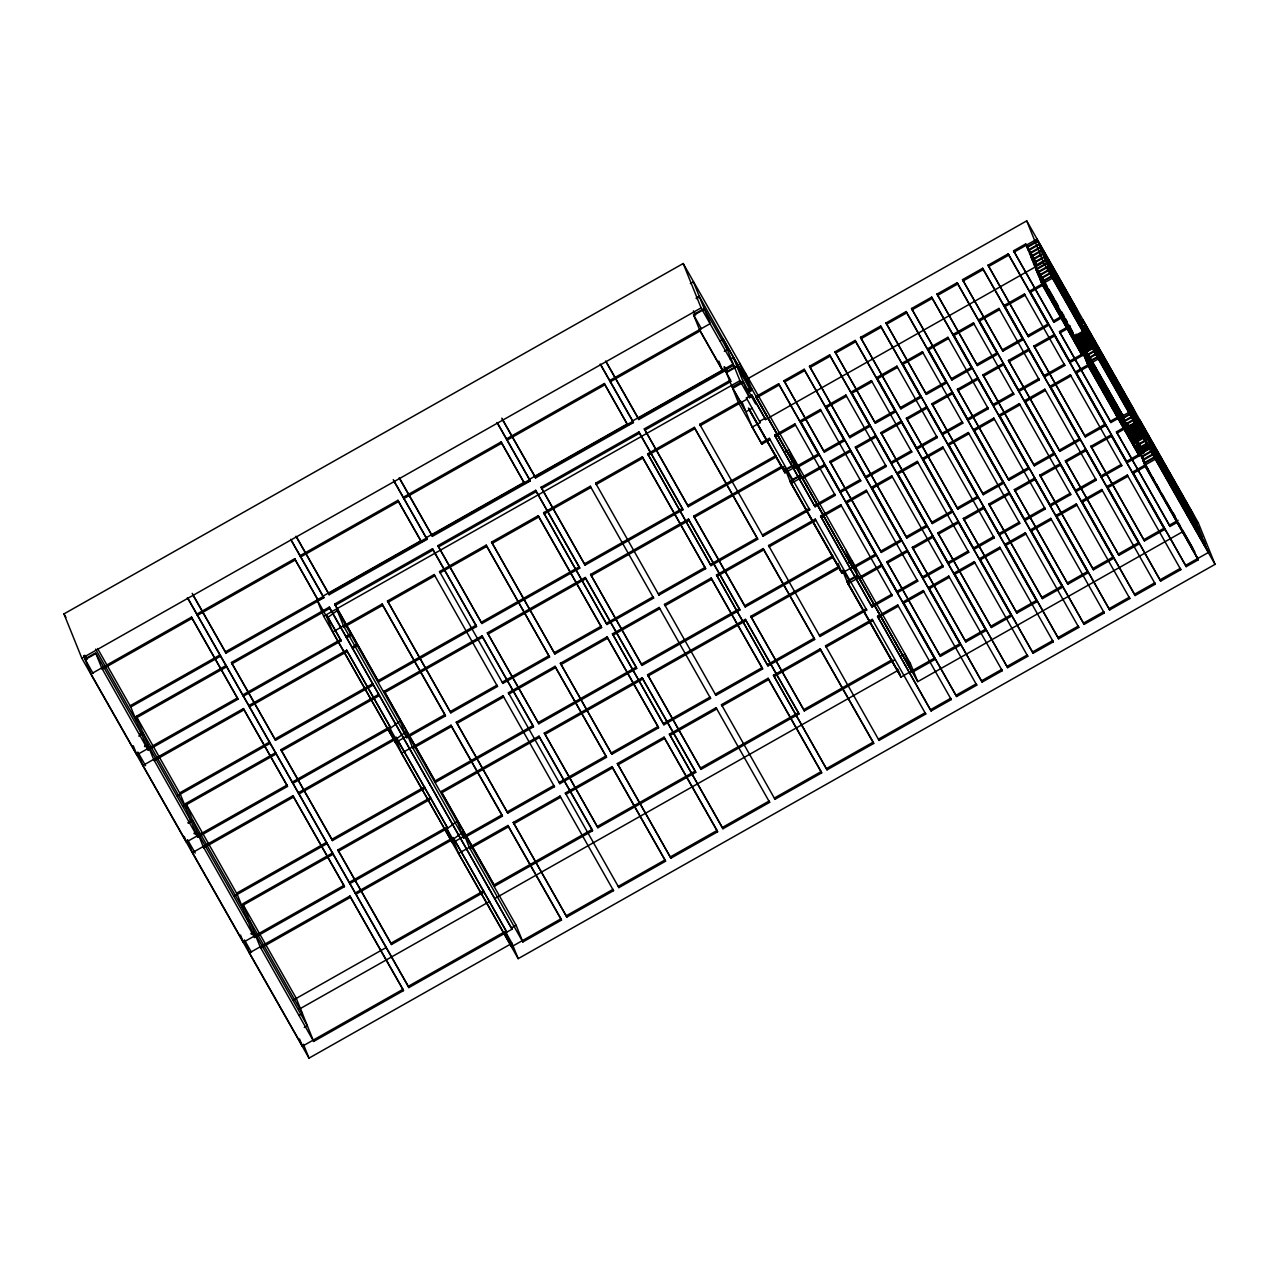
<?xml version="1.0" encoding="UTF-8"?>
<svg xmlns="http://www.w3.org/2000/svg" width="1279" height="1279" viewBox="0 0 1279 1279"><rect width="100%" height="100%" fill="white"/><g stroke="black" fill="none" stroke-linecap="round" stroke-linejoin="round"><path stroke-width="1.5" d="M187.373 597.709L408.848 987.596L505.94 932.663L511.984 943.294L309.006 1058.133L81.856 658.269L63.95 613.904L683.21 263.522L910.36 663.401L917.73 681.643L1182.404 531.888M690.34 283.57L693.394 281.844L699.213 296.264L746.68 380.918L733.379 357.528L730.325 359.255M696.144 297.991L699.213 296.264M696.415 298.647L699.469 296.904L704.169 308.543L727.383 349.599L733.203 364.019L632.673 420.903L633.425 422.582L535.565 477.946L502.359 419.48M81.856 658.269L701.1 307.887L683.21 263.522M92.999 673.33L84.91 658.925L95.621 652.866L141.809 734.338L148.14 750.054L237.958 699.229L237.43 697.934L191.514 617.102L90.985 673.985L136.901 754.802L237.43 697.934M704.169 308.543L693.458 314.602L701.372 328.719M294.73 558.699L196.886 614.08L197.398 615.375L295.257 560.01L294.73 558.699L318.215 600.427L323.571 597.389L323.043 596.094L420.903 540.729L397.945 500.313L300.085 555.678L300.613 556.973L398.472 501.608L397.945 500.313M501.144 441.91L403.301 497.275L403.828 498.586L501.672 443.221L501.144 441.91L524.63 483.622L529.986 480.6M604.359 383.524L506.5 438.889L507.028 440.184L604.887 384.819L604.359 383.524L627.845 425.236L633.201 422.198M191.514 617.102L192.042 618.412L102.224 669.221L95.893 653.505L85.181 659.58L90.985 673.985M700.061 330.973L610.243 381.797L609.715 380.487L710.245 323.603L704.425 309.198L693.714 315.258L700.061 330.973L723.019 371.39L733.73 365.314L701.1 307.887M720.125 340.933L723.195 339.207L752.196 390.255L749.126 391.982M724.33 351.341L727.383 349.599M746.153 379.623L1026.733 220.867L1198.311 522.887L1215.05 564.359L518.187 958.658L323.651 616.222L316.92 599.547L317.688 599.116M524.102 482.327L426.259 537.692L427.01 539.37L329.151 594.735L295.945 536.269M627.318 423.925L529.458 479.289L530.209 480.984L432.366 536.349L399.144 477.882M323.267 596.462L323.795 597.773L225.951 653.137L225.424 651.842L323.267 596.462L291.036 539.722M329.151 594.735L328.623 593.44L426.483 538.075L393.261 479.609M432.366 536.349L431.838 535.038L529.682 479.673L497.451 422.933M535.565 477.946L535.038 476.651L632.897 421.287L600.666 364.531M726.872 369.711L638.781 419.544L638.253 418.249L726.344 368.4M398.472 501.608L421.43 542.024L426.786 539.003M730.133 379.367L726.072 372.029L736.784 365.97L733.379 357.528M187.997 822.589L191.067 820.862L186.366 809.223L142.624 732.036L136.277 716.32L226.095 665.496L226.623 666.807L136.805 717.631M275.465 740.317L274.937 739.006L372.797 683.641L373.324 684.952L275.465 740.317L231.979 663.769L231.467 662.474L329.311 607.109L512.064 929.193L506.708 932.231L453.166 837.617L355.322 892.982L355.85 894.277L452.926 839.36L446.883 828.712L349.806 883.645L349.279 882.35L447.138 826.985L396.202 737.343L298.359 792.708L298.886 794.003L395.962 739.07L389.919 728.438L292.843 783.372L292.315 782.077L390.159 726.696L346.689 650.164L248.829 705.528L249.357 706.839L347.217 651.475L346.689 650.164M334.666 604.072L432.526 548.707L475.996 625.239L476.523 626.55L378.68 681.915L334.666 604.072L378.68 681.915M437.882 545.669L535.725 490.305L579.211 566.853L579.739 568.148L481.879 623.512L437.882 545.669L481.879 623.512M541.081 487.283L638.94 431.918L682.41 508.45L682.938 509.761L585.095 565.126L541.081 487.283L585.095 565.126M776.385 456.875L688.294 506.724L644.296 428.881L730.661 380.023M231.979 663.769L329.838 608.404L329.311 607.109M335.194 605.383L433.053 550.018L432.526 548.707M438.409 546.98L536.253 491.616L535.725 490.305M541.609 488.578L639.468 433.213L638.94 431.918M644.824 430.192L731.188 381.318M742.284 375.035L745.353 373.308L751.173 387.713L796.193 468.098L819.024 455.18L778.639 383.716L755.809 396.634L796.193 468.098M323.651 616.222L739.933 380.694L733.73 365.314M332.78 631.938L382.149 604.008L444.948 714.577L395.595 742.507L332.78 631.938L326.593 616.574L327.36 616.142L341.173 640.843L243.314 696.208L242.786 694.897L340.646 639.532M444.948 714.577L445.476 715.888L406.834 737.743L400.119 721.084L337.304 610.515L327.888 617.437L341.173 640.843M732.148 387.089L742.875 381.03L737.056 366.625L726.344 372.685L732.148 387.089L745.449 410.495M732.675 388.4L743.387 382.341L749.59 397.705L752.276 396.186L751.748 394.891L746.392 397.913L746.92 399.224L700.237 425.635L699.709 424.324L738.351 402.453L732.675 388.4L745.977 411.79L752.164 427.154L761.836 444.181L769.878 439.624L769.35 438.329L761.309 442.87L761.836 444.181M139.571 733.762L142.624 732.036M748.103 389.455L751.173 387.713M139.827 734.418L142.896 732.691L147.581 744.314L191.322 821.502L197.669 837.217L287.487 786.409L286.96 785.098L243.474 708.566L142.944 765.45L186.43 841.982L286.96 785.098M748.375 390.095L751.428 388.368L752.196 390.255M138.74 736.064L141.809 734.338M747.288 391.742L750.086 389.36M387.505 600.97L434.173 574.559L497.515 686.439L450.832 712.851L387.505 600.97L450.832 712.851M439.528 571.537L486.212 545.126L549.554 656.99L502.871 683.402L439.528 571.537L440.056 572.832L486.739 546.421L486.212 545.126M491.568 542.088L538.251 515.677L601.066 626.246L601.594 627.557L554.91 653.969L491.568 542.088L554.91 653.969M543.607 512.655L590.29 486.244L653.617 598.108L606.949 624.52L543.607 512.655L606.949 624.52M595.646 483.206L642.314 456.795L705.656 568.675L658.973 595.087L595.646 483.206L596.174 484.517L642.841 458.106L642.314 456.795M647.67 453.773L694.353 427.362L757.168 537.931L757.696 539.226L711.012 565.638L647.67 453.773L711.012 565.638M382.149 604.008L382.677 605.319L344.019 627.174L337.304 610.515M388.033 602.281L434.7 575.87L434.173 574.559M492.095 543.399L538.779 516.988L538.251 515.677M544.135 513.95L590.818 487.539L590.29 486.244M648.197 455.068L694.881 428.657L694.353 427.362M783.995 380.694L804.155 369.279L844.012 439.448L844.54 440.743L824.379 452.142L783.995 380.694L824.379 452.142M809.511 366.258L829.655 354.859L869.512 425.012L870.04 426.307L849.895 437.722L809.511 366.258L849.895 437.722M835.011 351.821L855.171 340.422L895.028 410.575L895.556 411.886L875.396 423.285L835.011 351.821L875.396 423.285M860.527 337.384L880.671 325.985L920.528 396.138L921.056 397.449L900.912 408.848L860.527 337.384L900.912 408.848M886.027 322.963L906.187 311.548L946.044 381.718L946.572 383.013L926.412 394.412L886.027 322.963L926.412 394.412M911.543 308.527L931.688 297.128L971.544 367.281L972.072 368.576L951.928 379.991L911.543 308.527L951.928 379.991M937.043 294.09L957.204 282.691L997.06 352.844L997.588 354.155L977.428 365.554L937.043 294.09L977.428 365.554M962.559 279.653L982.704 268.254L1022.56 338.407L1023.088 339.718L1002.944 351.117L962.559 279.653L1002.944 351.117M988.059 265.233L1008.22 253.818L1048.077 323.987L1048.604 325.282L1028.444 336.681L988.059 265.233L1028.444 336.681M1064.336 316.377L1053.96 322.26L1013.576 250.796L1025.694 243.937L1036.39 262.755M756.337 397.945L779.167 385.027L778.639 383.716M784.523 381.989L804.683 370.59L804.155 369.279M810.039 367.553L830.183 356.154L829.655 354.859M835.539 353.132L855.699 341.717L855.171 340.422M861.055 338.695L881.199 327.296L880.671 325.985M886.555 324.258L906.715 312.859L906.187 311.548M912.071 309.822L932.215 298.423L931.688 297.128M937.571 295.401L957.731 283.986L957.204 282.691M963.087 280.964L983.231 269.565L982.704 268.254M988.587 266.528L1008.747 255.129L1008.22 253.818M1014.103 252.091L1036.933 239.173L1076.79 309.342L1077.414 310.893L1074.36 312.636M144.527 746.057L147.581 744.314M1035.59 262.195L1026.845 246.799L1037.557 240.74L1036.933 239.173M144.783 746.696L147.852 744.97L154.183 760.685L244.001 709.861L243.474 708.566M1035.91 263.682L1027.117 247.455L1037.829 241.395L1078.964 314.746L1079.988 317.272L1076.934 319.015M1028.14 249.997L1038.852 243.937M350.59 633.904L346.001 636.494L346.529 637.805L351.117 635.215M745.977 411.79L752.1 408.337M1029.419 253.178L1040.131 247.119L1039.108 244.577L1028.396 250.636L1035.255 263.442M1040.403 247.774L1081.283 320.469L1040.403 247.774L1029.691 253.834L1034.599 263.218M1030.714 256.376L1041.426 250.316M1035.175 265.345L1030.97 257.031L1041.682 250.956L1082.562 323.667M1031.993 259.557L1042.705 253.498L1041.682 250.956M1033.288 262.755L1044 256.695L1042.977 254.153L1032.265 260.213L1074.424 336.105L1034.567 265.952L1033.544 263.41L1044.256 257.351L1085.136 330.046L1075.959 335.242M751.748 394.891L765.034 418.281L759.678 421.303L760.206 422.614L752.164 427.154M1034.567 265.952L1045.279 259.877M1034.839 266.592L1045.551 260.532L1085.407 330.685L1086.431 333.227L1075.719 339.287L1034.839 266.592L1075.719 339.287M752.276 396.186L765.561 419.576L1043.472 262.339L1026.733 220.867M1035.862 269.134L1046.574 263.074L1045.551 260.532M1036.118 269.789L1046.83 263.73L1089.005 339.606L1078.293 345.666L1037.141 272.331L1036.118 269.789L1076.998 342.484L1087.71 336.425L1046.574 263.074M1037.141 272.331L1047.853 266.272M1038.436 275.513L1049.148 269.453L1048.125 266.911L1037.413 272.971L1038.436 275.513L1079.572 348.863L1090.284 342.804L1049.404 270.109L1038.692 276.168L1079.572 348.863M1039.715 278.71L1050.427 272.651L1049.404 270.109M1039.987 279.366L1050.698 273.29L1092.474 348.208L1069.644 361.126L1070.171 362.421L1082.29 355.578L1039.987 279.366L1080.867 352.061L1091.579 345.985L1050.427 272.651M1041.01 281.892L1051.722 275.832M774.706 435.292L794.851 423.893L835.235 495.357L815.091 506.756L774.706 435.292L815.091 506.756M800.206 420.855L820.367 409.456L860.751 480.92L840.591 492.319L800.206 420.855L840.591 492.319M825.722 406.434L845.867 395.035L886.251 466.483L866.107 477.882L825.722 406.434L866.107 477.882M851.222 391.998L871.383 380.598L911.767 452.063L891.607 463.462L851.222 391.998L891.607 463.462M876.739 377.561L896.883 366.162L937.267 437.626L917.123 449.025L876.739 377.561L917.123 449.025M902.239 363.124L922.399 351.725L962.783 423.189L942.623 434.588L902.239 363.124L942.623 434.588M927.755 348.703L947.899 337.304L988.283 408.752L968.139 420.151L927.755 348.703L968.139 420.151M953.255 334.267L973.415 322.868L1013.799 394.332L993.639 405.731L953.255 334.267L993.639 405.731M978.771 319.83L998.915 308.431L1039.299 379.895L1019.155 391.294L978.771 319.83L1019.155 391.294M1004.271 305.393L1024.431 293.994L1064.815 365.458L1044.655 376.857L1004.271 305.393L1044.655 376.857M1070.171 362.421L1029.787 290.972L1052.617 278.055L1051.977 276.488L1041.266 282.547L1082.29 355.578M775.234 436.603L795.378 425.204L794.851 423.893M800.734 422.166L820.894 410.767L820.367 409.456M826.25 407.729L846.394 396.33L845.867 395.035M851.75 393.308L871.91 381.893L871.383 380.598M877.266 378.872L897.41 367.473L896.883 366.162M902.766 364.435L922.926 353.036L922.399 351.725M928.282 349.998L948.426 338.599L947.899 337.304M953.782 335.562L973.943 324.163L973.415 322.868M979.298 321.141L999.443 309.742L998.915 308.431M1004.798 306.704L1024.959 295.305L1024.431 293.994M1030.314 292.267L1042.433 285.409M378.152 680.604L475.996 625.239M481.352 622.218L579.211 566.853M584.567 563.815L682.41 508.45M688.294 506.724L687.766 505.413L775.857 455.58M177.237 795.89L270.109 743.339L269.581 742.044L179.763 792.852L186.11 808.568M785.77 451.567L788.823 449.84L794.643 464.261L783.931 470.32L749.142 409.088M248.03 921.136L243.33 909.497L192.154 819.215L185.807 803.5L275.625 752.676L276.152 753.971L183.265 806.521M281.508 750.949L280.98 749.638L378.84 694.273L379.351 695.584L281.508 750.949L332.428 840.591L425.124 788.136M384.196 691.252L482.039 635.887L532.959 725.513L533.487 726.824L435.643 782.188L384.196 691.252L435.643 782.188M487.395 632.849L585.254 577.484L636.175 667.126L636.702 668.421L538.843 723.786L487.395 632.849L538.843 723.786M590.61 574.447L688.454 519.082L739.374 608.724L739.901 610.035L642.058 665.4L590.61 574.447L642.058 665.4M833.348 557.164L745.257 606.997L694.337 517.356L693.81 516.061L781.901 466.211M384.707 692.547L482.567 637.182L482.039 635.887M487.923 634.16L585.782 578.779L585.254 577.484M591.138 575.758L688.981 520.393L688.454 519.082M694.337 517.356L784.155 466.531M791.813 462.215L794.867 460.472L800.686 474.893L853.157 568.372L875.987 555.454L875.46 554.159L824.539 464.517L790.998 483.494L841.918 573.136L875.46 554.159M818.496 453.869L784.954 472.846L784.203 470.96L794.914 464.901M823.852 450.847L844.012 439.448M849.368 436.411L869.512 425.012M874.868 421.974L895.028 410.575M900.384 407.553L920.528 396.138M925.884 393.117L946.044 381.718M951.4 378.68L971.544 367.281M976.9 364.243L997.06 352.844M1002.416 349.822L1022.56 338.407M1027.916 335.386L1048.077 323.987M1053.96 322.26L1053.432 320.949L1063.808 315.066M1073.72 311.069L1076.79 309.342M1074.616 313.275L1077.685 311.548L1037.557 240.74M1075.639 315.817L1078.709 314.09L1077.685 311.548M1075.911 316.473L1078.964 314.746M837.985 563.384L840.895 570.594L789.974 480.952L800.686 474.893M189.356 821.598L192.41 819.855L197.11 831.494L248.286 921.791L254.633 937.507L344.451 886.683L343.923 885.372L293.003 795.73L192.474 852.613L243.394 942.255L343.923 885.372M790.998 483.494L790.23 481.607L800.942 475.548L853.157 568.372M188.269 823.244L191.322 821.502M829.895 461.479L850.055 450.08L900.976 539.722L901.503 541.017L881.343 552.416L829.895 461.479L881.343 552.416M855.411 447.042L875.555 435.643L926.476 525.285L927.003 526.596L906.859 537.995L855.411 447.042L906.859 537.995M880.911 432.622L901.071 421.207L951.992 510.849L952.519 512.16L932.359 523.559L880.911 432.622L932.359 523.559M906.427 418.185L926.572 406.786L977.492 496.412L978.019 497.723L957.875 509.122L906.427 418.185L957.875 509.122M931.927 403.748L952.088 392.349L1003.008 481.991L1003.535 483.286L983.375 494.685L931.927 403.748L983.375 494.685M957.443 389.312L977.588 377.913L1028.508 467.554L1029.035 468.865L1008.891 480.264L957.443 389.312L1008.891 480.264M982.943 374.875L1003.104 363.476L1054.024 453.118L1054.551 454.429L1034.391 465.828L982.943 374.875L1034.391 465.828M1008.46 360.454L1028.604 349.055L1079.524 438.681L1080.052 439.992L1059.907 451.391L1008.46 360.454L1059.907 451.391M1033.96 346.017L1054.12 334.618L1105.04 424.26L1105.568 425.555L1085.407 436.954L1033.96 346.017L1085.407 436.954M1079.764 321.7L1082.833 319.974L1133.754 409.616L1110.923 422.534L1060.003 332.892L1059.476 331.581L1069.852 325.713M802.237 478.73L825.067 465.812L824.539 464.517M830.423 462.79L850.567 451.375L850.055 450.08M855.939 448.353L876.083 436.954L875.555 435.643M881.439 433.917L901.599 422.518L901.071 421.207M906.955 419.48L927.099 408.081L926.572 406.786M932.455 405.059L952.615 393.644L952.088 392.349M957.971 390.623L978.115 379.223L977.588 377.913M983.471 376.186L1003.631 364.787L1003.104 363.476M1008.987 361.749L1029.131 350.35L1028.604 349.055M1034.487 347.328L1054.647 335.913L1054.12 334.618M1060.003 332.892L1070.379 327.008M1080.403 323.267L1083.457 321.525L1082.833 319.974M1080.659 323.923L1083.713 322.18L1136.951 417.546L1126.239 423.621L1075.991 334.235M1081.954 327.104L1085.008 325.378L1136.951 417.546M194.04 833.221L197.11 831.494M1083.233 330.302L1086.287 328.559L1137.223 418.201L1138.246 420.743L1127.534 426.802L1076.598 337.16L1087.326 331.101L1086.287 328.559M194.312 833.876L197.366 832.149L203.713 847.865L293.53 797.041L293.003 795.73M1074.696 336.761L1085.407 330.685M1076.87 337.816L1087.582 331.757L1138.502 421.399L1139.525 423.941L1128.813 430L1076.87 337.816L1130.108 433.181L1140.82 427.122L1139.797 424.58L1087.582 331.757M400.119 721.084L390.687 728.007L347.217 651.475M1075.975 339.942L1086.686 333.883M1077.893 340.358L1088.605 334.299M1077.27 343.14L1087.981 337.08M1079.188 343.539L1089.9 337.48L1088.877 334.938L1078.149 341.013L1079.188 343.539L1131.387 436.379L1142.099 430.32L1141.076 427.778L1089.9 337.48M1078.549 346.321L1089.26 340.262M1080.467 346.737L1091.179 340.678L1090.156 338.136L1079.444 344.195L1080.467 346.737L1131.387 436.379M1080.739 347.392L1091.451 341.333L1142.371 430.975L1143.394 433.501L1132.682 439.56L1080.739 347.392L1132.682 439.56M1079.844 349.519L1090.555 343.459M406.146 731.716L396.73 738.638L447.65 828.28L457.083 821.358L406.146 731.716L412.877 748.375L451.519 726.52L450.991 725.209L401.638 753.139L452.558 842.781L501.928 814.851L450.991 725.209M1081.762 349.934L1092.474 343.859L1091.451 341.333M1082.018 350.574L1092.73 344.515L1145.968 439.88L1135.256 445.955L1083.041 353.116L1082.018 350.574L1133.961 442.758L1144.673 436.699L1092.474 343.859M1081.123 352.7L1091.834 346.641M1083.041 353.116L1093.753 347.057M450.304 711.54L496.987 685.128L497.515 686.439M549.027 655.695L502.343 682.107L502.871 683.402M554.383 652.658L601.066 626.246M606.422 623.225L653.089 596.813L653.617 598.108M705.129 567.364L658.445 593.776L658.973 595.087M710.484 564.343L757.168 537.931M814.563 505.445L834.707 494.046L835.235 495.357M840.063 491.024L860.223 479.625L860.751 480.92M865.579 476.587L885.723 465.188L886.251 466.483M891.079 462.151L911.24 450.752L911.767 452.063M916.595 447.714L936.74 436.315L937.267 437.626M942.095 433.293L962.256 421.878L962.783 423.189M967.611 418.857L987.756 407.457L988.283 408.752M993.112 404.42L1013.272 393.021L1013.799 394.332M1018.628 389.983L1038.772 378.584L1039.299 379.895M1044.128 375.562L1064.288 364.147L1064.815 365.458M763.051 536.205L809.735 509.793L809.207 508.482L762.524 534.894L763.051 536.205L699.709 424.324M1084.336 356.313L1095.048 350.254L1094.025 347.712L1083.313 353.771L1084.336 356.313L1136.535 449.137L1147.247 443.078L1095.304 350.894L1084.592 356.953L1085.615 359.495L1136.535 449.137M1085.615 359.495L1096.327 353.436L1095.304 350.894M1085.887 360.15L1096.599 354.091L1149.437 448.481L1126.607 461.399L1127.135 462.71L1139.253 455.852L1085.887 360.15L1137.83 452.334L1148.542 446.275L1096.327 353.436M1086.91 362.692L1097.622 356.633M456.347 722.187L503.031 695.776L554.478 786.713L507.795 813.124L456.347 722.187L507.795 813.124M508.387 692.738L555.07 666.327L605.99 755.969L606.518 757.28L559.834 783.691L508.387 692.738L508.914 694.049L555.598 667.638L555.07 666.327M560.426 663.289L607.109 636.878L658.03 726.52L658.557 727.831L611.874 754.242L560.426 663.289L611.874 754.242M612.465 633.856L659.133 607.445L710.58 698.382L663.913 724.793L612.465 633.856L663.913 724.793M664.488 604.407L711.172 577.996L762.092 667.638L762.62 668.949L715.936 695.36L664.488 604.407L665.016 605.718L711.7 579.307L711.172 577.996M716.528 574.974L763.211 548.563L814.131 638.205L814.659 639.5L767.976 665.911L716.528 574.974L767.976 665.911M768.567 545.525L815.235 519.114L866.698 610.067L820.015 636.478L768.567 545.525L769.095 546.836L815.762 520.425L815.235 519.114M820.606 516.092L840.751 504.677L892.198 595.63L872.054 607.029L820.606 516.092L872.054 607.029M846.106 501.656L866.267 490.257L917.714 581.194L897.554 592.593L846.106 501.656L897.554 592.593M871.623 487.219L891.767 475.82L943.215 566.757L923.07 578.172L871.623 487.219L923.07 578.172M897.123 472.782L917.283 461.383L968.731 552.336L948.57 563.735L897.123 472.782L948.57 563.735M922.639 458.362L942.783 446.947L994.231 537.899L974.086 549.299L922.639 458.362L974.086 549.299M948.139 443.925L968.299 432.526L1019.747 523.463L999.586 534.862L948.139 443.925L999.586 534.862M973.655 429.488L993.799 418.089L1045.247 509.026L1025.103 520.441L973.655 429.488L1025.103 520.441M999.155 415.051L1019.315 403.652L1070.763 494.605L1050.603 506.004L999.155 415.051L1050.603 506.004M1024.671 400.631L1044.815 389.216L1096.263 480.169L1076.119 491.568L1024.671 400.631L1076.119 491.568M1050.171 386.194L1070.331 374.795L1121.779 465.732L1101.619 477.131L1050.171 386.194L1101.619 477.131M1127.135 462.71L1075.687 371.757L1098.517 358.839L1097.878 357.273L1087.166 363.348L1088.317 366.21L1139.253 455.852M456.875 723.482L503.558 697.071L503.031 695.776M560.953 664.6L607.621 638.189L607.109 636.878M612.977 635.151L659.66 608.74L659.133 607.445M717.055 576.269L763.739 549.858L763.211 548.563M821.118 517.387L841.278 505.988L840.751 504.677M846.634 502.951L866.778 491.552L866.267 490.257M872.134 488.53L892.294 477.115L891.767 475.82M897.65 474.093L917.794 462.694L917.283 461.383M923.15 459.657L943.31 448.258L942.783 446.947M948.666 445.22L968.811 433.821L968.299 432.526M974.166 430.799L994.327 419.384L993.799 418.089M999.682 416.362L1019.827 404.963L1019.315 403.652M1025.182 401.926L1045.343 390.527L1044.815 389.216M1050.698 387.489L1070.843 376.09L1070.331 374.795M1076.215 373.068L1088.317 366.21M332.428 840.591L331.9 839.28L424.612 786.825M435.116 780.893L532.959 725.513M538.315 722.491L636.175 667.126M641.53 664.089L739.374 608.724M745.257 606.997L744.746 605.702L832.821 555.853M234.201 896.163L327.072 843.612L326.545 842.317L236.727 893.126L243.074 908.841M484.181 892.087L391.47 944.526L338.471 851.222L337.944 849.911L430.639 797.472M441.159 791.525L539.003 736.16L592.017 829.463L592.545 830.774L494.685 886.139L441.159 791.525L494.685 886.139M544.358 733.123L642.218 677.758L695.216 771.061L695.744 772.372L597.901 827.737L544.358 733.123L597.901 827.737M647.574 674.72L745.417 619.356L798.432 712.675L798.959 713.97L701.1 769.334L647.574 674.72L701.1 769.334M894.133 660.124L804.315 710.948L750.773 616.334L838.864 566.485M338.471 851.222L431.167 798.767M441.687 792.82L539.53 737.455L539.003 736.16M544.886 734.434L642.745 679.069L642.218 677.758M648.101 676.031L745.945 620.667L745.417 619.356M751.301 617.629L839.392 567.796M848.776 562.488L851.83 560.746L857.649 575.166L912.215 672.322L935.045 659.404L934.517 658.093L881.503 564.79L847.961 583.768L900.976 677.071L934.517 658.093M880.815 551.121L900.976 539.722M906.331 536.684L926.476 525.285M931.831 522.248L951.992 510.849M957.347 507.827L977.492 496.412M982.848 493.39L1003.008 481.991M1008.364 478.954L1028.508 467.554M1033.864 464.517L1054.024 453.118M1059.38 450.096L1079.524 438.681M1084.88 435.659L1105.04 424.26M1110.923 422.534L1110.396 421.223L1122.514 414.364L1123.665 417.226L1134.377 411.167L1133.754 409.616M1134.649 411.822L1135.672 414.364L1124.96 420.423L1123.937 417.881L1134.649 411.822L1083.457 321.525M1125.216 421.079L1135.928 415.02M897.762 669.125L899.952 674.529L846.938 581.226L857.649 575.166M847.961 583.768L847.194 581.881L857.921 575.822L912.215 672.322M1127.534 426.802L1126.511 424.26L1137.223 418.201M886.859 561.753L907.019 550.354L960.017 643.657L960.545 644.968L940.401 656.367L886.859 561.753L940.401 656.367M912.375 547.316L932.519 535.917L985.533 629.236L986.061 630.531L965.901 641.93L912.375 547.316L965.901 641.93M937.875 532.895L958.035 521.48L1011.034 614.799L1011.561 616.094L991.417 627.509L937.875 532.895L991.417 627.509M963.391 518.459L983.535 507.06L1036.55 600.363L1037.077 601.674L1016.917 613.073L963.391 518.459L1016.917 613.073M988.891 504.022L1009.051 492.623L1062.05 585.926L1062.577 587.237L1042.433 598.636L988.891 504.022L1042.433 598.636M1014.407 489.585L1034.551 478.186L1087.566 571.505L1088.093 572.8L1067.933 584.199L1014.407 489.585L1067.933 584.199M1039.907 475.164L1060.067 463.749L1113.066 557.068L1113.593 558.363L1093.449 569.779L1039.907 475.164L1093.449 569.779M1065.423 460.728L1085.567 449.329L1138.582 542.632L1139.109 543.943L1118.949 555.342L1065.423 460.728L1118.949 555.342M1090.923 446.291L1111.083 434.892L1164.082 528.195L1164.609 529.506L1144.465 540.905L1090.923 446.291L1144.465 540.905M1176.888 522.551L1169.965 526.468L1116.439 431.854L1128.558 424.996L1144.257 452.654M859.2 579.003L882.03 566.085L881.503 564.79M887.386 563.064L907.546 551.649L907.019 550.354M912.902 548.627L933.046 537.228L932.519 535.917M938.402 534.19L958.563 522.791L958.035 521.48M963.918 519.754L984.063 508.355L983.535 507.06M989.418 505.333L1009.579 493.918L1009.051 492.623M1014.934 490.896L1035.079 479.497L1034.551 478.186M1040.435 476.459L1060.595 465.06L1060.067 463.749M1065.951 462.023L1086.095 450.624L1085.567 449.329M1091.451 447.602L1111.611 436.187L1111.083 434.892M1116.967 433.165L1139.797 420.247L1192.795 513.55L1193.435 515.117L1188.831 517.707M1127.79 427.458L1138.502 421.399M1143.458 452.063L1129.709 427.873L1140.42 421.814L1139.797 420.247M1143.042 452.446L1129.965 428.513L1140.676 422.454L1194.986 518.954L1196.009 521.496L1192.939 523.223M1129.085 430.655L1139.797 424.58M1130.988 431.055L1141.715 424.996M1130.364 433.837L1141.076 427.778M1132.283 434.252L1142.994 428.193L1141.971 425.651L1131.26 431.71L1143.074 453.262M251.004 933.494L254.073 931.767L249.373 920.129M1194.234 526.42L1197.288 524.694L1196.265 522.152L1143.266 428.833L1132.539 434.908L1142.403 452.99M251.276 934.15L254.329 932.423L260.676 948.139L350.494 897.314L349.966 896.003L249.437 952.887L302.436 1046.206L402.965 989.322L349.966 896.003M1131.659 437.034L1142.371 430.975M1133.578 437.434L1144.289 431.375L1143.266 428.833M1141.987 453.374L1133.833 438.089L1144.545 432.03L1198.583 527.875M1132.938 440.216L1143.65 434.157M1134.857 440.631L1145.568 434.572L1144.545 432.03M1134.233 443.413L1144.945 437.354M1135.512 446.595L1146.224 440.536M1136.807 449.792L1147.519 443.733M560.969 918.802L511.616 946.732L458.601 853.413L507.955 825.483L560.969 918.802L561.497 920.097L522.855 941.968L516.124 925.293L463.11 831.989L453.693 838.912M1138.726 450.208L1149.437 444.149L1145.84 435.228L1135.128 441.287L1142.643 457.115M1144.193 460.952L1138.981 450.847L1149.693 444.788L1205.01 543.831L1150.988 447.986L1140.276 454.045L1145.488 464.149M1138.086 452.99L1148.798 446.915M1140.005 453.39L1150.716 447.33M507.283 811.829L553.951 785.418L554.478 786.713M605.99 755.969L559.307 782.38L559.834 783.691M611.346 752.931L658.03 726.52M663.385 723.498L710.053 697.087L710.58 698.382M762.092 667.638L715.425 694.049L715.936 695.36M767.448 664.616L814.131 638.205M871.527 605.734L891.671 594.319L892.198 595.63M897.027 591.298L917.187 579.899L917.714 581.194M922.543 576.861L942.687 565.462L943.215 566.757M948.043 562.424L968.203 551.025L968.731 552.336M973.559 548.004L993.703 536.588L994.231 537.899M999.059 533.567L1019.219 522.168L1019.747 523.463M1024.575 519.13L1044.719 507.731L1045.247 509.026M1050.075 504.693L1070.235 493.294L1070.763 494.605M1075.591 490.273L1095.735 478.858L1096.263 480.169M1101.091 475.836L1121.251 464.437L1121.779 465.732M412.35 747.08L463.797 838.017L502.439 816.162L501.928 814.851M1141.3 456.587L1152.011 450.528M1206.305 547.028L1152.267 451.167L1141.555 457.242L1150.429 473.598M1142.579 459.769L1153.29 453.709L1152.267 451.167M1142.85 460.424L1153.562 454.365L1207.856 550.865L1208.479 552.432L1185.649 565.35L1186.177 566.645L1198.295 559.786L1142.85 460.424L1147.759 469.073M1143.874 462.966L1154.585 456.907M513.311 822.461L559.994 796.05L613.536 890.664L566.853 917.075L513.311 822.461L566.853 917.075M565.35 793.012L612.033 766.601L665.032 859.92L665.56 861.215L618.892 887.626L565.35 793.012L565.878 794.323L612.561 767.912L612.033 766.601M617.389 763.579L664.073 737.168L717.071 830.471L717.599 831.782L670.915 858.193L617.389 763.579L670.915 858.193M669.429 734.13L716.096 707.719L769.638 802.333L722.955 828.744L669.429 734.13L722.955 828.744M721.452 704.681L768.135 678.27L821.15 771.589L821.678 772.884L774.994 799.295L721.452 704.681L721.98 705.992L768.663 679.581L768.135 678.27M773.491 675.248L820.175 648.837L873.173 742.14L873.701 743.451L827.033 769.862L773.491 675.248L827.033 769.862M825.531 645.799L872.214 619.388L925.74 714.002L879.057 740.413L825.531 645.799L826.058 647.11L872.726 620.699L872.214 619.388M877.57 616.366L897.714 604.967L951.256 699.581L931.096 710.98L877.57 616.366L931.096 710.98M903.07 601.929L923.23 590.53L976.756 685.144L956.612 696.543L903.07 601.929L956.612 696.543M928.586 587.493L948.73 576.094L1002.272 670.708L982.112 682.107L928.586 587.493L982.112 682.107M954.086 573.056L974.246 561.657L1027.772 656.271L1007.628 667.67L954.086 573.056L1007.628 667.67M979.602 558.635L999.746 547.236L1053.288 641.85L1033.128 653.249L979.602 558.635L1033.128 653.249M1005.102 544.199L1025.262 532.799L1078.789 627.413L1058.644 638.813L1005.102 544.199L1058.644 638.813M1030.618 529.762L1050.762 518.363L1104.305 612.977L1084.144 624.376L1030.618 529.762L1084.144 624.376M1056.118 515.325L1076.278 503.926L1129.805 598.54L1109.66 609.939L1056.118 515.325L1109.66 609.939M1081.634 500.904L1101.779 489.505L1155.321 584.103L1135.16 595.518L1081.634 500.904L1135.16 595.518M1107.134 486.468L1127.295 475.069L1180.821 569.683L1160.677 581.082L1107.134 486.468L1160.677 581.082M1186.177 566.645L1132.65 472.031L1155.481 459.113L1154.841 457.562L1144.129 463.622L1145.281 466.483L1198.295 559.786M507.955 825.483L508.482 826.794L469.841 848.664L463.11 831.989M513.838 823.756L560.522 797.345L559.994 796.05M617.917 764.874L664.6 738.463L664.073 737.168M669.956 735.441L716.624 709.03L716.096 707.719M774.019 676.543L820.702 650.132L820.175 648.837M878.081 617.661L898.242 606.262L897.714 604.967M903.598 603.24L923.742 591.825L923.23 590.53M929.114 588.804L949.258 577.405L948.73 576.094M954.614 574.367L974.758 562.968L974.246 561.657M980.13 559.93L1000.274 548.531L999.746 547.236M1005.63 545.509L1025.79 534.094L1025.262 532.799M1031.146 531.073L1051.29 519.674L1050.762 518.363M1056.646 516.636L1076.806 505.237L1076.278 503.926M1082.162 502.199L1102.306 490.8L1101.779 489.505M1107.662 487.779L1127.822 476.364L1127.295 475.069M1133.178 473.342L1145.281 466.483M391.47 944.526L390.958 943.231L483.654 890.776M494.158 884.828L592.017 829.463M597.373 826.442L695.216 771.061M700.572 768.039L798.432 712.675M804.315 710.948L803.788 709.637L891.879 659.804M293.243 1000.114L386.114 947.563L385.603 946.252M901.775 655.791L904.845 654.065L910.664 668.469M298.758 1009.451L489.697 901.407M494.845 898.497L897.922 670.436M907.291 665.128L910.36 663.401M299.318 1015.174L302.388 1013.448L249.117 919.489L242.77 903.773L332.588 852.949L333.116 854.244L243.298 905.068L296.296 998.387L302.116 1012.792M939.873 655.072L960.017 643.657M965.373 640.635L985.533 629.236M990.889 626.198L1011.034 614.799M1016.389 611.762L1036.55 600.363M1041.905 597.341L1062.05 585.926M1067.405 582.904L1087.566 571.505M1092.921 568.468L1113.066 557.068M1118.422 554.031L1138.582 542.632M1143.938 539.61L1164.082 528.195M1169.965 526.468L1169.438 525.173L1178.103 520.265M1188.207 516.156L1192.795 513.55M1190.637 517.499L1193.691 515.773L1140.42 421.814M1191.66 520.041L1194.714 518.315L1193.691 515.773M1191.916 520.697L1194.986 518.954M1193.211 523.878L1196.265 522.152M304.274 1027.469L307.344 1025.726L254.073 931.767M1193.723 525.477L1198.311 522.887M1194.49 527.076L1197.56 525.333M1195.785 530.257L1198.839 528.531L1145.568 434.572M408.848 987.596L408.321 986.285L506.18 930.92L453.166 837.617M511.536 927.899L516.124 925.293M260.149 946.828L313.675 1041.442L403.493 990.617L402.965 989.322M566.325 915.764L613.009 889.353L613.536 890.664M665.032 859.92L618.365 886.331L618.892 887.626M670.388 856.882L717.071 830.471M722.427 827.433L769.111 801.022L769.638 802.333M821.15 771.589L774.466 798L774.994 799.295M826.506 768.551L873.173 742.14M930.568 709.669L950.729 698.27L951.256 699.581M956.084 695.232L976.229 683.833L976.756 685.144M981.585 680.812L1001.745 669.397L1002.272 670.708M1007.101 666.375L1027.245 654.976L1027.772 656.271M1032.601 651.938L1052.761 640.539L1053.288 641.85M1058.117 637.502L1078.261 626.102L1078.789 627.413M1083.617 623.081L1103.777 611.666L1104.305 612.977M1109.133 608.644L1129.277 597.245L1129.805 598.54M1134.633 594.207L1154.793 582.808L1155.321 584.103M1160.149 579.771L1180.293 568.372L1180.821 569.683M1040.131 247.119L1079.988 317.272M1142.994 428.193L1196.009 521.496M1087.326 331.101L1138.246 420.743M1144.289 431.375L1197.288 524.694M1042.705 253.498L1083.857 326.848M1044 256.695L1085.136 330.046M1091.179 340.678L1142.099 430.32M1149.437 444.149L1203.731 540.649M1049.148 269.453L1089.005 339.606M1095.048 350.254L1145.968 439.88M1153.29 453.709L1207.584 550.21M1052.617 278.055L1092.474 348.208M1098.517 358.839L1149.437 448.481M1155.481 459.113L1208.479 552.432M1043.472 262.339L1215.05 564.359M1077.014 334.65L1123.042 415.675M1076.662 334.49L1123.665 417.226M1027.117 247.455L1035.862 262.85M1076.918 335.146L1123.937 417.881M1129.965 428.513L1143.714 452.718M1076.294 335.706L1126.511 424.26M1030.97 257.031L1035.83 265.584M1133.833 438.089L1142.675 453.645M1039.779 273.258L1042.961 279.046M1043.664 280.101L1046.846 285.888M1048.78 289.31L1054.615 299.574M1055.319 300.629L1058.5 306.416M1061.426 311.548L1063.361 314.97M1065.311 318.391L1067.262 321.812M1069.196 325.234L1073.145 332.908M1138.981 450.847L1142.914 457.77M1172.971 512.527L1174.937 515.981M1152.395 477.051L1154.361 480.504M1156.328 483.974L1159.27 489.154M1161.236 492.607L1175.961 518.523M1177.927 521.976L1179.877 525.429M1181.844 528.898L1192.652 547.908M1149.709 472.527L1160.517 491.536M1162.483 494.989L1164.434 498.442M1166.4 501.896L1177.208 520.905M1179.158 524.358L1181.125 527.811M1183.091 531.281L1194.874 552.016M1041.905 284.114L1081.762 354.267M1087.805 364.899L1138.726 454.541M1144.769 465.172L1197.768 558.491M1013.576 250.796L1053.432 320.949M1059.476 331.581L1110.396 421.223M1116.439 431.854L1169.438 525.173M1029.787 290.972L1069.644 361.126M1075.687 371.757L1126.607 461.399M1132.65 472.031L1185.649 565.35M1008.747 255.129L1048.604 325.282M1054.647 335.913L1105.568 425.555M1111.611 436.187L1164.609 529.506M983.231 269.565L1023.088 339.718M1029.131 350.35L1080.052 439.992M1086.095 450.624L1139.109 543.943M957.731 283.986L997.588 354.155M1003.631 364.787L1054.551 454.429M1060.595 465.06L1113.593 558.363M932.215 298.423L972.072 368.576M978.115 379.223L1029.035 468.865M1035.079 479.497L1088.093 572.8M906.715 312.859L946.572 383.013M952.615 393.644L1003.535 483.286M1009.579 493.918L1062.577 587.237M881.199 327.296L921.056 397.449M927.099 408.081L978.019 497.723M984.063 508.355L1037.077 601.674M855.699 341.717L895.556 411.886M901.599 422.518L952.519 512.16M958.563 522.791L1011.561 616.094M830.183 356.154L870.04 426.307M876.083 436.954L927.003 526.596M933.046 537.228L986.061 630.531M804.683 370.59L844.54 440.743M850.567 451.375L901.503 541.017M907.546 551.649L960.545 644.968M779.167 385.027L819.024 455.18M825.067 465.812L875.987 555.454M882.03 566.085L935.045 659.404M755.809 396.634L917.73 681.643M736.784 365.97L750.341 390.015M742.875 381.03L755.729 404.068M739.933 380.694L749.59 397.705M746.392 397.913L760.206 422.614M769.35 438.329L809.735 509.793M785.13 468.258L792.452 480.744M843.085 570.274L849.432 581.066M693.378 310.925L695.328 314.362M693.65 311.564L695.6 315.002M748.439 408.033L784.203 470.96M790.23 481.607L841.918 573.136M847.194 581.881L900.976 677.071M724.569 366.929L727.415 371.949M748.982 409.536L784.954 472.846M699.533 329.662L722.491 370.079M738.351 402.453L761.309 442.87M694.881 428.657L757.696 539.226M763.739 549.858L814.659 639.5M820.702 650.132L873.701 743.451M606.022 361.493L638.253 418.249M644.296 428.881L687.766 505.413M693.81 516.061L744.746 605.702M750.773 616.334L803.788 709.637M605.559 361.078L638.781 419.544M600.203 364.115L633.425 422.582M639.468 433.213L682.938 509.761M688.981 520.393L739.901 610.035M745.945 620.667L798.959 713.97M604.887 384.819L627.845 425.236M642.841 458.106L705.656 568.675M711.7 579.307L762.62 668.949M768.663 679.581L821.678 772.884M501.832 418.169L535.038 476.651M497.003 422.518L530.209 480.984M536.253 491.616L579.739 568.148M585.782 578.779L636.702 668.421M642.745 679.069L695.744 772.372M501.672 443.221L524.63 483.622M538.779 516.988L601.594 627.557M607.621 638.189L658.557 727.831M664.6 738.463L717.599 831.782M486.739 546.421L549.554 656.99M555.598 667.638L606.518 757.28M612.561 767.912L665.56 861.215M399.592 478.298L431.838 535.038M393.788 480.904L427.01 539.37M433.053 550.018L476.523 626.55M482.567 637.182L533.487 726.824M539.53 737.455L592.545 830.774M382.677 605.319L445.476 715.888M451.519 726.52L502.439 816.162M508.482 826.794L561.497 920.097M296.392 536.684L328.623 593.44M343.507 625.879L406.834 737.743M469.313 847.353L522.855 941.968M290.589 539.306L323.795 597.773M329.838 608.404L512.064 929.193M295.257 560.01L318.215 600.427M316.92 599.547L326.593 616.574M192.202 593.36L225.424 651.842M231.467 662.474L274.937 739.006M280.98 749.638L331.9 839.28M337.944 849.911L390.958 943.231M192.729 594.671L225.951 653.137M187.821 598.124L408.321 986.285M192.042 618.412L237.958 699.229M244.001 709.861L287.487 786.409M293.53 797.041L344.451 886.683M350.494 897.314L403.493 990.617M97.556 648.517L130.762 706.983L220.58 656.175L220.068 654.864L130.25 705.688L136.581 721.404M136.277 716.32L180.291 794.163M185.807 803.5L237.255 894.437M95.557 649.172L136.853 722.059L141.537 733.682M101.696 667.926L148.14 750.054M153.656 759.39L197.669 837.217M203.185 846.554L254.633 937.507M63.95 613.904L65.916 617.373M84.846 655.232L86.796 658.669M85.101 655.887L87.052 659.324M137.828 752.084L145.566 765.689M187.629 839.935L195.207 853.061M244.593 940.209L251.467 952.311M1198.839 528.531L1202.436 537.452M1128.558 424.996L1129.709 427.873M1025.694 243.937L1026.845 246.799M925.74 714.002L925.213 712.707L878.529 739.118L879.057 740.413M845.787 550.114L851.606 564.535M866.698 610.067L866.171 608.756L819.487 635.167L820.015 636.478M842.573 570.418L846.938 581.226M765.034 418.281L765.561 419.576M784.89 468.338L789.974 480.952M782.476 466.707L783.931 470.32M739.31 362.676L745.129 377.081M723.195 339.207L727.127 348.959M741.804 401.478L744.714 408.688M724.026 366.961L726.072 372.029M718.862 361.078L723.019 371.39M420.903 540.729L421.43 542.024M511.984 943.294L518.187 958.658M488.802 887.866L489.329 889.161M506.18 930.92L506.708 932.231M505.94 932.663L511.616 946.732M457.083 821.358L463.797 838.017M435.803 794.547L436.315 795.858M452.926 839.36L458.601 853.413M429.76 783.915L430.288 785.226M447.138 826.985L447.65 828.28M446.883 828.712L452.558 842.781M396.202 737.343L396.73 738.638M395.962 739.07L401.638 753.139M390.159 726.696L390.687 728.007M389.919 728.438L395.595 742.507M327.36 616.142L327.888 617.437M302.388 1013.448L307.072 1025.071M307.344 1025.726L313.675 1041.442M303.395 1044.224L309.006 1058.133M299.526 1038.996L302.436 1046.206M244.337 940.289L249.437 952.887M240.484 935.045L243.394 942.255M187.373 839.999L192.474 852.613M184.24 836.578L186.43 841.982M137.86 752.835L142.944 765.45M133.272 745.801L136.901 754.802M83.567 655.599L84.91 658.925M356.633 644.536L352.045 647.142L352.572 648.437L357.161 645.847L356.633 644.536"/></g></svg>
